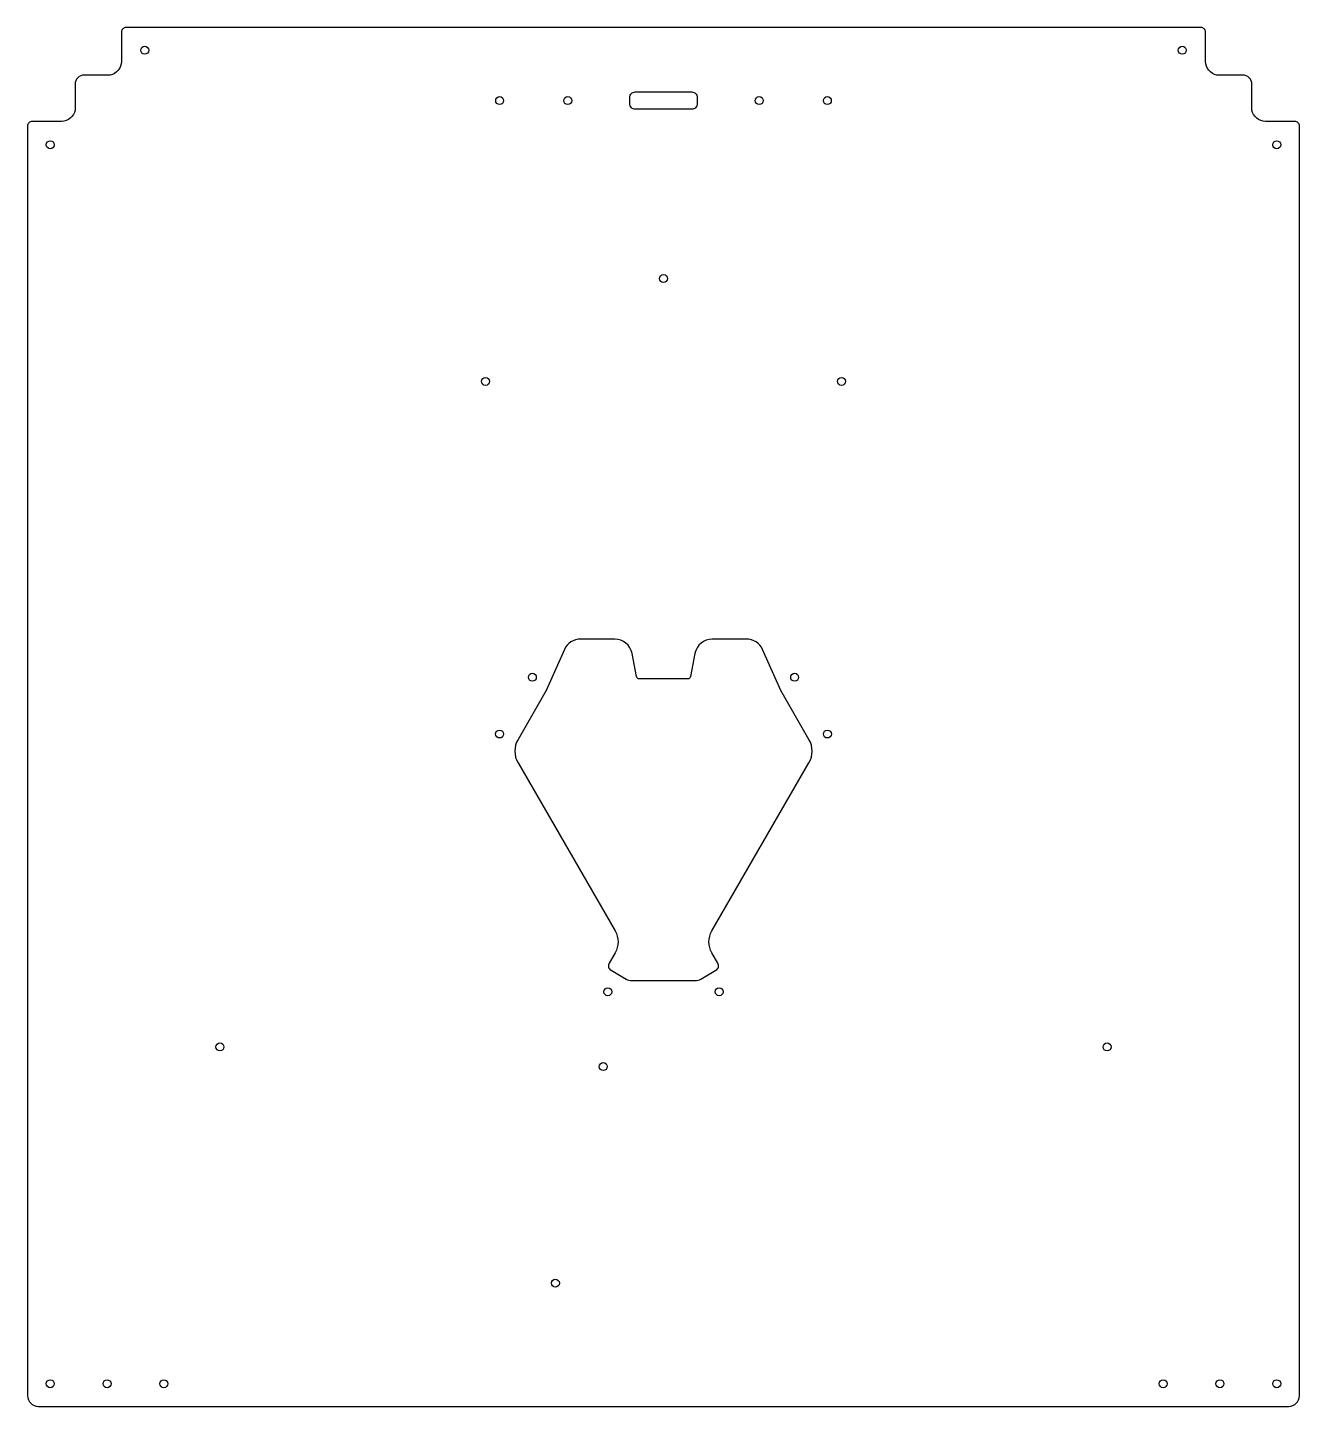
# Model space of a CAD drawing. Header units: millimetres. Extents: x -280 to 280, y -252 to 355.
import ezdxf

# ---------------------------------------------------------------- set-up
doc = ezdxf.new("R2010")
doc.units = ezdxf.units.MM
doc.layers.get('0').update_dxf_attribs({"linetype": 'CONTINUOUS'})

msp = doc.modelspace()

# ---------------------------------------------------------------- linework, layer by layer
for points in [[(-278, 313.7, 0.414214), (-280, 311.7), (-280, 310), (-280, -247.3, 0.414214), (-275.3, -252), (275.3, -252, 0.414214), (280, -247.3), (280, 310), (280, 311.7, 0.414214), (278, 313.7), (265.1, 313.7, -0.362051), (259.1, 318.7), (259.1, 330, 0.414214), (255, 334.1), (243.7, 334.1, -0.362049), (238.7, 340.1), (238.7, 353, 0.414214), (236.7, 355), (235, 355), (-235, 355), (-236.7, 355, 0.414214), (-238.7, 353), (-238.7, 340.1, -0.362049), (-243.7, 334.1), (-255, 334.1, 0.414214), (-259.1, 330), (-259.1, 318.7, -0.362051), (-265.1, 313.7)], [(14.8, 324.36), (14.8, 321.36, -0.414214), (12.5, 319.06), (-12.5, 319.06, -0.414214), (-14.8, 321.36), (-14.8, 324.36, -0.414214), (-12.5, 326.66), (12.5, 326.66, -0.414214)], [(64.06, 31.35, 0.267949), (64.06, 41.65), (51.65, 63.14), (43.63, 81.17, 0.296264), (36.5, 85.8), (21.5, 85.8, 0.361048), (13.83, 79.43), (11.93, 69.28, -0.361048), (10.75, 68.3), (-10.75, 68.3, -0.361048), (-11.93, 69.28), (-13.83, 79.43, 0.361048), (-21.5, 85.8), (-36.5, 85.8, 0.296264), (-43.63, 81.17), (-51.65, 63.14), (-64.06, 41.65, 0.267949), (-64.06, 31.35), (-21.33, -42.65, -0.267949), (-21.33, -52.35), (-23.94, -56.87, 0.414214), (-23.1, -60.01), (-16.47, -63.84, 0.131652), (-13.82, -64.55), (13.82, -64.55, 0.131652), (16.47, -63.84), (23.1, -60.01, 0.414214), (23.94, -56.87), (21.33, -52.35, -0.267949), (21.33, -42.65)]]:
    msp.add_lwpolyline(points, format="xyb", close=True)
for centre in [(-228.4, 345), (228.4, 345), (-72.14, 322.86), (-42.14, 322.86), (42.14, 322.86), (72.14, 322.86), (-270, 303.4), (270, 303.4), (0, 244.5), (-78.38, 199.25), (78.38, 199.25), (-57.75, 69), (57.75, 69), (-72.17, 44.01), (72.17, 44.01), (-24.52, -69.47), (24.52, -69.47), (-195.29, -93.75), (195.29, -93.75), (-26.53, -102.4), (-47.58, -197.74), (-270, -242), (-245, -242), (-220, -242), (220, -242), (245, -242), (270, -242)]:
    msp.add_circle(centre, 1.75)

doc.saveas('drawing.dxf')
